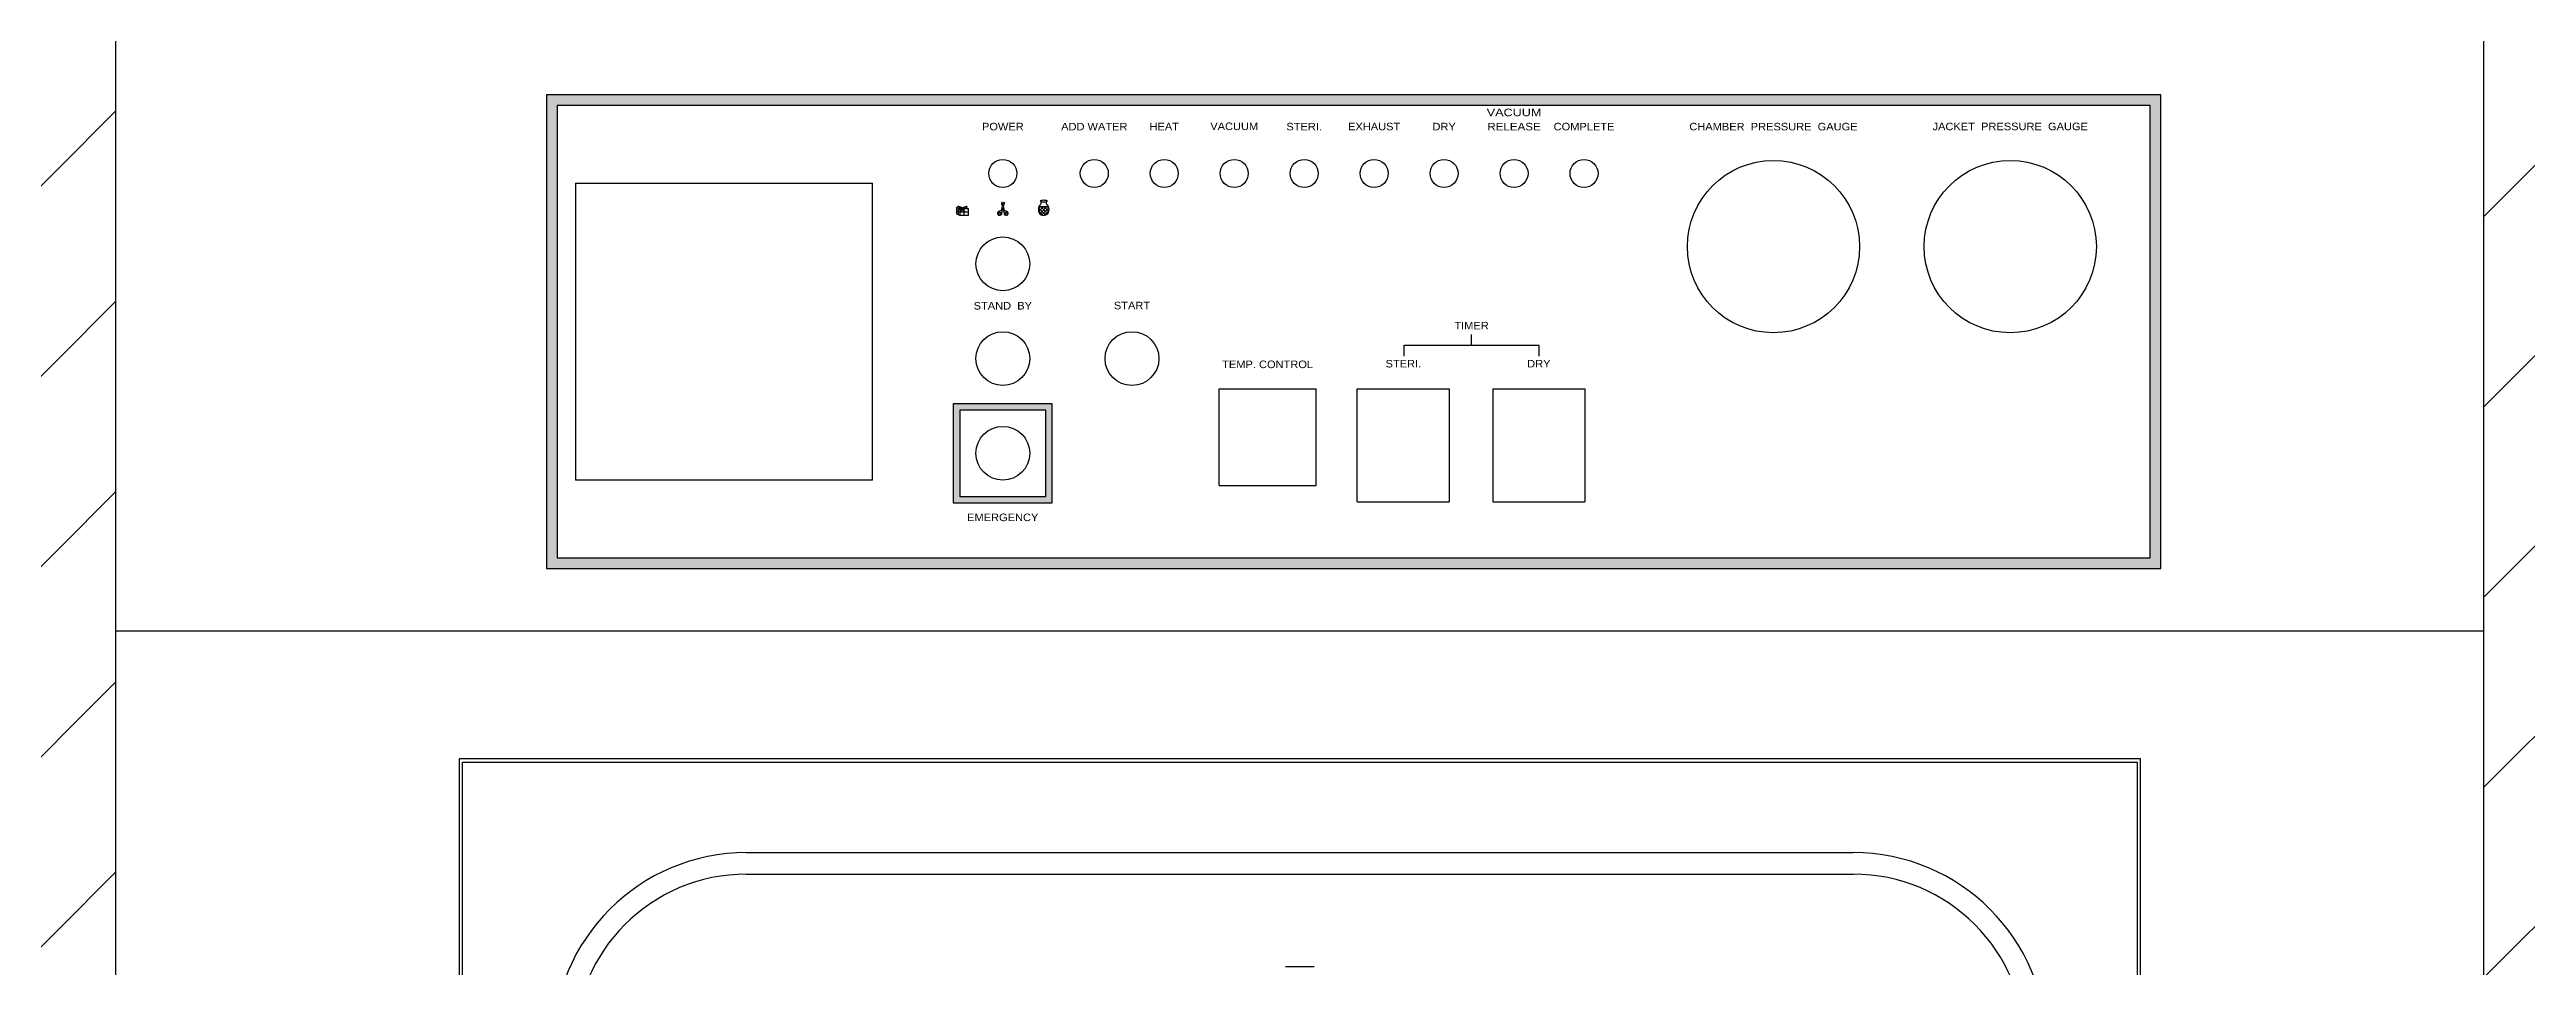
# Model space of a CAD drawing. Header units: millimetres. Extents: x -5848 to 27980, y 41 to 20714.
# Drawn here: x 20537 to 21688, y 3999 to 4425 of the extents above; entities that cross this region are included whole.
import ezdxf
from ezdxf.enums import TextEntityAlignment as Align

# ---------------------------------------------------------------- set-up
doc = ezdxf.new("R2010")
doc.units = ezdxf.units.MM
doc.header["$MEASUREMENT"] = 0
doc.layers.get('0').update_dxf_attribs({"lineweight": 25})
doc.layers.add('D', color=3, linetype='Continuous', lineweight=13)
doc.styles.add('2', font='ARIAL.TTF')
doc.styles.add('STU25', font='isocp2.shx')
doc.dimstyles.new('STU25', dxfattribs={"dimscale": 35, "dimtxt": 2.5, "dimasz": 2, "dimexe": 0.6, "dimexo": 1, "dimgap": 1, "dimtad": 1, "dimdsep": 46, "dimtxsty": 'STU25', "dimcen": 2, "dimazin": 2, "dimtfac": 1, "dimtmove": 0, "dimatfit": 3, "dimfxl": 0, "dimtolj": 1, "dimtzin": 0, "dimarcsym": 0})

# ---------------------------------------------------------------- blocks, each defined once
blk = doc.blocks.new('*D4')
at = {"layer": 'D', "color": 0, "lineweight": -2}
for p, q in [((20533.3, 4464.6), (19565.3, 4464.6)), ((19586.3, 4394.6), (19586.3, 2694.6)), ((19733.3, 2624.6), (19565.3, 2624.6))]:
    blk.add_line(p, q, dxfattribs=at)
at = {"layer": 'D', "color": 0}
for points in [[(19597.9, 4394.6), (19574.6, 4394.6), (19586.3, 4464.6)], [(19574.6, 2694.6), (19597.9, 2694.6), (19586.3, 2624.6)]]:
    blk.add_solid(points, dxfattribs=at)
at = {"layer": 'Defpoints', "color": 0}
for p in [(20568.3, 4464.6), (19586.3, 2624.6), (19768.3, 2624.6)]:
    blk.add_point(p, dxfattribs=at)
at = {"layer": 'D', "color": 0, "insert": (19507.5, 3524.6), "char_height": 87.5, "attachment_point": 5, "rotation": 90, "style": 'STU25'}
blk.add_mtext('\\A1;1840', dxfattribs=at)

msp = doc.modelspace()

# ---------------------------------------------------------------- hatches: boundary and pattern name
h = msp.add_hatch(color=256)
h.paths.add_polyline_path([(20773.33, 4398.576), (20773.33, 4188.576), (21513.33, 4188.576), (21513.33, 4398.576)], flags=16)
h.paths.add_polyline_path([(20768.33, 4183.576), (20768.33, 4403.576), (21518.33, 4403.576), (21518.33, 4183.576)])
h = msp.add_hatch(color=256)
h.paths.add_polyline_path([(21003.33, 4260.076), (20957.33, 4260.076), (20957.33, 4214.076), (21003.33, 4214.076)])
h.paths.add_polyline_path([(20960.33, 4217.076), (21000.33, 4217.076), (21000.33, 4257.076), (20960.33, 4257.076)], flags=16)
at = {"layer": 'D', "ltscale": 10}
h = msp.add_hatch(dxfattribs=at)
h.set_pattern_fill('ANSI31', color=256, scale=500, style=0)
h.set_pattern_definition([(45, (238609.12, 22944.43), (-44.194174, 44.194174), [])])
h.paths.add_polyline_path([(20437.545, 4411.511), (19768.33, 4411.511), (19768.33, 5324.576), (22468.33, 5324.576), (22468.33, 4411.511), (21799.114, 4411.511), (21799.114, 2624.576), (21668.33, 2624.576), (21668.33, 4464.576), (20568.33, 4464.576), (20568.33, 2624.576), (20437.545, 2624.576)])

# ---------------------------------------------------------------- linework, layer by layer
for p, q in [((20568.33, 4154.576), (20568.33, 4464.576)), ((21668.33, 4154.576), (21668.33, 4464.576)), ((21518.33, 4403.576), (20768.33, 4403.576)), ((20768.33, 4403.576), (20768.33, 4183.576)), ((21513.33, 4398.576), (20773.33, 4398.576)), ((20773.33, 4398.576), (20773.33, 4188.576)), ((21513.33, 4188.576), (21513.33, 4398.576)), ((21518.33, 4183.576), (21518.33, 4403.576)), ((20781.83, 4362.576), (20919.83, 4362.576)), ((20781.83, 4362.576), (20781.83, 4224.576)), ((20919.83, 4224.576), (20919.83, 4362.576)), ((20958.742, 4351.258), (20959.408, 4351.258)), ((20960.342, 4350.576), (20958.742, 4351.258)), ((20958.742, 4351.258), (20958.742, 4348.258)), ((20960.342, 4349.076), (20958.742, 4349.758)), ((20959.542, 4350.917), (20959.542, 4347.917)), ((20961.345, 4350.576), (20960.342, 4350.576)), ((20960.342, 4350.576), (20960.342, 4347.576)), ((20961.39, 4350.653), (20960.683, 4349.421)), ((20960.951, 4349.211), (20961.538, 4350.613)), ((20961.561, 4350.576), (20961.522, 4350.576)), ((20961.542, 4350.613), (20962.342, 4349.076)), ((20962.738, 4349.242), (20961.698, 4350.656)), ((20964.342, 4350.576), (20961.757, 4350.576)), ((20962.342, 4349.781), (20962.342, 4350.576)), ((20964.342, 4350.576), (20963.359, 4350.995)), ((20964.342, 4347.576), (20964.342, 4350.576)), ((20996.842, 4350.564), (20996.842, 4350.064)), ((20996.847, 4350.724), (20997.877, 4351.754)), ((20999.1, 4347.576), (20996.854, 4349.822)), ((21000.324, 4347.765), (20996.917, 4351.172)), ((20996.94, 4349.37), (20999.324, 4351.754)), ((20997.143, 4351.754), (21001.54, 4351.754)), ((20997.487, 4348.388), (21000.853, 4351.754)), ((21001.197, 4348.388), (20997.831, 4351.754)), ((20998.092, 4353.001), (20998.092, 4353.928)), ((20998.36, 4347.765), (21001.767, 4351.172)), ((21001.744, 4349.37), (20999.36, 4351.754)), ((20999.584, 4347.576), (21001.83, 4349.822)), ((21000.592, 4353.001), (21000.592, 4353.928)), ((21001.837, 4350.724), (21000.807, 4351.754)), ((21001.84, 4350.164), (21001.842, 4350.564)), ((20960.342, 4347.576), (20958.742, 4348.258)), ((20964.342, 4349.076), (20960.342, 4349.076)), ((20964.342, 4347.576), (20960.342, 4347.576)), ((20960.683, 4349.421), (20960.951, 4349.211)), ((20962.342, 4349.076), (20962.738, 4349.242)), ((20962.342, 4347.576), (20962.342, 4349.076)), ((21198.08, 4287.256), (21198.08, 4292.256)), ((21166.83, 4282.256), (21166.83, 4287.256)), ((21166.83, 4287.256), (21229.33, 4287.256)), ((21229.33, 4287.256), (21229.33, 4282.256)), ((21080.83, 4267.076), (21125.83, 4267.076)), ((21080.83, 4222.076), (21080.83, 4267.076)), ((21125.83, 4222.076), (21125.83, 4267.076)), ((21144.98, 4214.576), (21144.98, 4267.076)), ((21144.98, 4267.076), (21187.68, 4267.076)), ((21187.68, 4267.076), (21187.68, 4214.576)), ((21207.98, 4267.076), (21250.68, 4267.076)), ((21207.98, 4267.076), (21207.98, 4214.576)), ((21250.68, 4267.076), (21250.68, 4214.576)), ((20919.83, 4224.576), (20781.83, 4224.576)), ((21080.83, 4222.076), (21125.83, 4222.076)), ((21144.98, 4214.576), (21187.68, 4214.576)), ((21207.98, 4214.576), (21250.68, 4214.576)), ((20773.33, 4188.576), (21513.33, 4188.576)), ((20768.33, 4183.576), (21518.33, 4183.576)), ((20568.33, 3254.576), (20568.33, 4154.576)), ((20568.33, 4154.576), (21668.33, 4154.576)), ((21668.33, 3254.576), (21668.33, 4154.576)), ((20861.33, 4051.576), (21375.33, 4051.576)), ((20861.33, 4041.576), (21375.33, 4041.576)), ((21111.63, 3998.682), (21125.03, 3998.682))]:
    msp.add_line(p, q)
msp.add_lwpolyline([(20980.636, 4351.81, -0.25947728), (20980.762, 4352.279, 0.36155861), (20980.875, 4353.751), (20980.366, 4352.565), (20979.857, 4353.751, 0.36155861), (20979.97, 4352.279, -0.25947728), (20980.097, 4351.81), (20979.641, 4349.986, -0.41421356), (20979.055, 4349.59, 2.41421356), (20979.848, 4348.419), (20980.366, 4351.108), (20980.884, 4348.419, 2.41421356), (20981.677, 4349.59, -0.41421356), (20981.091, 4349.986)], format="xyb", close=True)
for points in [[(20957.33, 4214.076), (21003.33, 4214.076), (21003.33, 4260.076), (20957.33, 4260.076)], [(20960.33, 4217.076), (21000.33, 4217.076), (21000.33, 4257.076), (20960.33, 4257.076)]]:
    msp.add_lwpolyline(points, close=True)
for points in [[(21508.83, 3889.576), (21508.83, 4095.076), (20727.83, 4095.076), (20727.83, 3314.076), (21508.83, 3314.076), (21508.83, 3519.576)], [(21507.33, 3519.576), (21507.33, 3315.576), (20729.33, 3315.576), (20729.33, 4093.576), (21507.33, 4093.576), (21507.33, 3889.576)]]:
    msp.add_lwpolyline(points)
for centre, radius in [((20980.33, 4367.076), 6.5), ((21022.83, 4367.076), 6.5), ((21055.33, 4367.076), 6.5), ((21087.83, 4367.076), 6.5), ((21120.33, 4367.076), 6.5), ((21152.83, 4367.076), 6.5), ((21185.33, 4367.076), 6.5), ((21217.83, 4367.076), 6.5), ((21250.33, 4367.076), 6.5), ((21338.33, 4333.076), 40), ((21448.33, 4333.076), 40), ((20961.542, 4350.917), 0.304), ((20978.866, 4348.608), 0.5), ((20981.866, 4348.608), 0.5), ((20980.33, 4325.076), 12.5), ((20980.33, 4281.076), 12.5), ((21040.33, 4281.076), 12.5), ((20980.33, 4237.076), 12.5)]:
    msp.add_circle(centre, radius)
for centre, radius, start, end in [((20999.342, 4350.564), 2.5, 125.685335, 180), ((20999.342, 4350.064), 2.5, 180, 2.294199), ((20997.592, 4353.001), 0.5, 305.685335, 0), ((20997.992, 4353.928), 0.1, 0, 59.933984), ((21000.692, 4353.928), 0.1, 120.066016, 180), ((21001.092, 4353.001), 0.5, 180, 234.314665), ((20999.342, 4350.564), 2.5, 359.425587, 54.314665), ((20861.33, 3961.576), 90, 90, 180), ((21375.33, 3961.576), 90, 0, 90), ((20861.33, 3961.576), 80, 90, 180), ((21375.33, 3961.576), 80, 0, 90)]:
    msp.add_arc(centre, radius, start, end)
msp.add_ellipse((20999.342, 4354.264), major_axis=(-1.5, 0), ratio=0.33333333)
for points in [[(20961.361, 4351.162), (20960.859, 4351.363), (20959.263, 4351.558), (20959.77, 4350.907), (20961.385, 4350.656)], [(20961.722, 4351.162), (20962.225, 4351.363), (20963.621, 4351.787), (20963.477, 4351.161), (20961.698, 4350.656)]]:
    msp.add_spline(points, degree=3)
for points, knots in [([(20961.258, 4350.807), (20960.668, 4351.005), (20959.776, 4351.226), (20959.855, 4350.876), (20960.243, 4350.673)], [0.70140981, 0.70140981, 0.70140981, 0.70140981, 2.14926829, 2.29859055, 2.29859055, 2.29859055, 2.29859055]), ([(20961.827, 4350.811), (20962.299, 4351.053), (20963.014, 4351.431), (20962.941, 4350.855), (20962.559, 4350.644)], [0.80313123, 0.80313123, 0.80313123, 0.80313123, 2.00034188, 2.40933889, 2.40933889, 2.40933889, 2.40933889])]:
    msp.add_open_spline(points, degree=3, knots=knots)

# ---------------------------------------------------------------- texts
at = {"style": '2'}
for s, width, p in [('VACUUM', 1.2, (21217.836, 4392.614)), ('POWER', 1.05, (20980.33, 4386.05)), ('ADD WATER', 1.05, (21022.83, 4386.043)), ('HEAT', 1.05, (21055.33, 4386.056)), ('VACUUM', 1.05, (21087.83, 4386.176)), ('STERI.', 1.05, (21120.33, 4386.043)), ('EXHAUST', 1.05, (21152.83, 4386.075)), ('DRY', 1.05, (21185.33, 4386.051)), ('RELEASE', 1.1, (21217.83, 4386.027)), ('COMPLETE', 1.05, (21250.33, 4386.041)), ('CHAMBER  PRESSURE  GAUGE', 1.05, (21338.329, 4386.041)), ('JACKET  PRESSURE  GAUGE', 1.05, (21448.329, 4386.107)), ('STAND  BY', 1.05, (20980.33, 4302.815)), ('START', 1.05, (21040.33, 4302.927)), ('TIMER', 1.05, (21198.08, 4293.581)), ('STERI.', 1.05, (21166.428, 4275.9)), ('DRY', 1.05, (21229.33, 4275.9)), ('TEMP. CONTROL', 1.05, (21103.33, 4275.599))]:
    msp.add_text(s, height=3.5, dxfattribs=dict(at, width=width)).set_placement(p, align=Align.BOTTOM_CENTER)
at = {"style": '2', "width": 1.05}
msp.add_text('EMERGENCY', height=3.5, dxfattribs=at).set_placement((20980.3, 4209.065), align=Align.TOP_CENTER)

# ---------------------------------------------------------------- dimensions: what is measured, and where the dimension line sits
at = {"layer": 'D'}
dim = msp.add_linear_dim(base=(19586.259, 2624.576), p1=(20568.33, 4464.576), p2=(19768.33, 2624.576), angle=90, dimstyle='STU25', dxfattribs=at)
dim.commit()
dim.dimension.update_dxf_attribs({"geometry": '*D4', "text_midpoint": (19586.259, 3524.576), "dimtype": 160})

doc.saveas('drawing.dxf')
